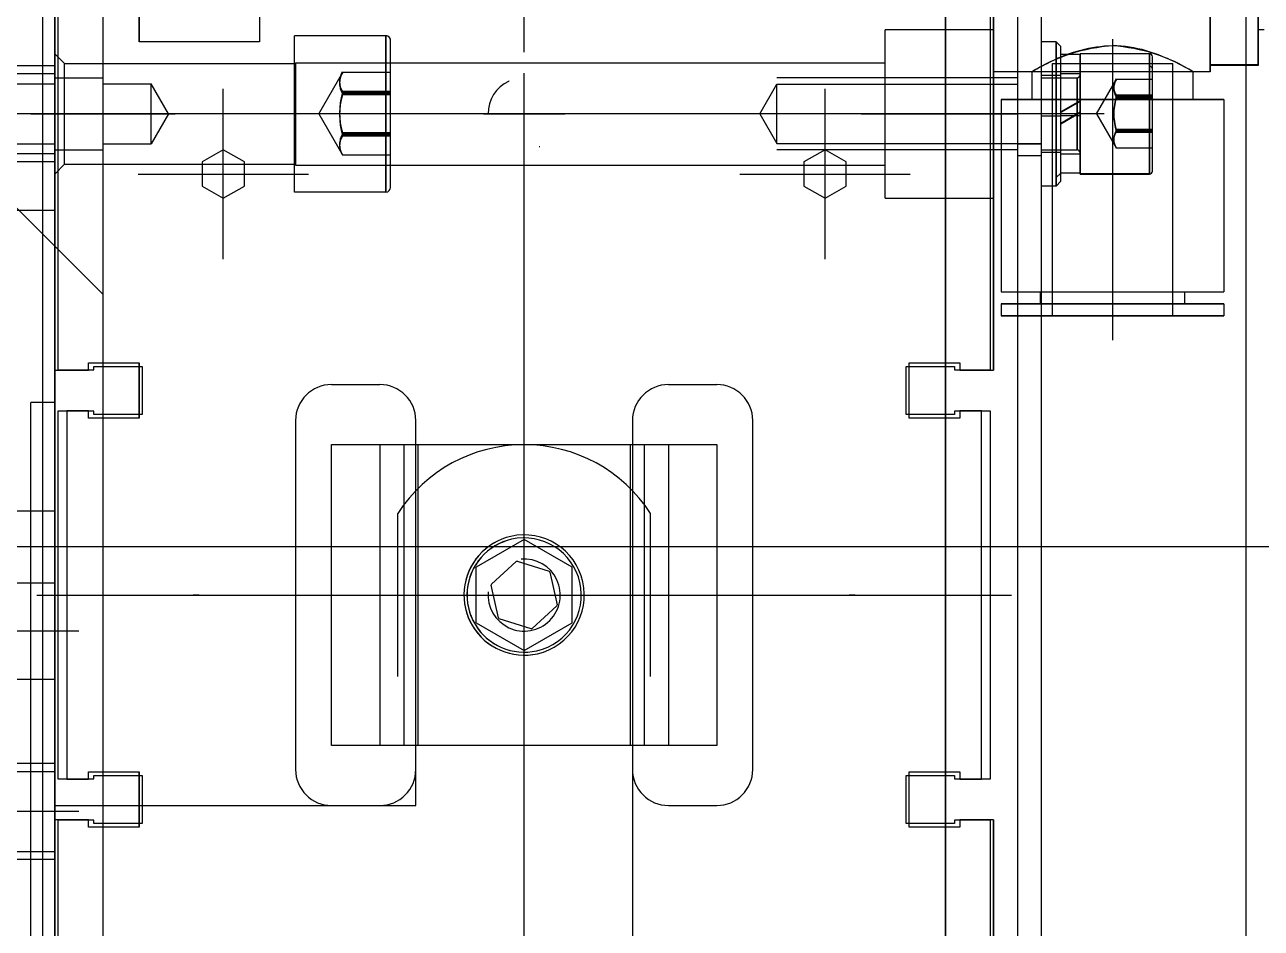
# Model space of a CAD drawing. Extents: x 250 to 718, y 586 to 1448.
# Drawn here: x 503.5 to 606.3, y 1203.5 to 1278.6 of the extents above; entities that cross this region are included whole.
import ezdxf

# ---------------------------------------------------------------- set-up
doc = ezdxf.new("R2010")
doc.units = 0
doc.layers.get('0').update_dxf_attribs({"linetype": 'CONTINUOUS'})
for name, color, linetype in [('中心线', 1, 'CONTINUOUS'), ('双点划线', 30, 'CONTINUOUS'), ('虚线', 5, 'CONTINUOUS'), ('辅助线', 8, 'CONTINUOUS')]:
    doc.layers.add(name, color=color, linetype=linetype)

msp = doc.modelspace()

# ---------------------------------------------------------------- linework, layer by layer
for p, q in [((584.009145, 1249.87633), (584.009145, 1310.67633)), ((506.009145, 1299.87633), (506.009145, 1109.17633)), ((602.009145, 1297.67633), (602.009145, 1274.67633)), ((606.009145, 1297.14603), (606.009145, 1275.20663)), ((513.009145, 1280.67633), (513.009145, 1277.17633)), ((523.009145, 1280.67633), (523.009145, 1277.17633)), ((606.509145, 1278.17633), (606.009145, 1278.17633)), ((523.009145, 1277.17633), (513.009145, 1277.17633)), ((593.909145, 1276.82963), (593.909145, 1254.37633)), ((606.009145, 1275.20663), (602.009145, 1275.20663)), ((587.209145, 1274.67633), (584.009145, 1274.67633)), ((586.009145, 1274.67633), (586.009145, 1272.37633)), ((587.209145, 1272.37633), (587.209145, 1274.67633)), ((602.009145, 1274.67633), (600.609145, 1274.67633)), ((600.609145, 1272.37633), (600.609145, 1274.67633)), ((584.659145, 1272.37633), (603.159145, 1272.37633)), ((584.659145, 1272.37633), (584.659145, 1256.37633)), ((603.159145, 1272.37633), (603.159145, 1256.37633)), ((542.509145, 1271.17633), (547.509145, 1271.17633)), ((584.659145, 1256.37633), (603.159145, 1256.37633)), ((586.009145, 1256.37633), (586.009145, 1255.37633)), ((587.909145, 1255.37633), (587.909145, 1256.37633)), ((599.909145, 1255.37633), (599.909145, 1256.37633)), ((584.659145, 1255.37633), (603.159145, 1255.37633)), ((584.659145, 1255.37633), (584.659145, 1254.37633)), ((603.159145, 1255.37633), (603.159145, 1254.37633)), ((584.659145, 1254.37633), (603.159145, 1254.37633)), ((586.009145, 1254.37633), (586.009145, 1150.17633)), ((588.009145, 1150.17633), (588.009145, 1254.37633)), ((508.809145, 1249.87633), (508.809145, 1250.47633)), ((508.809145, 1250.47633), (513.009145, 1250.47633)), ((513.009145, 1250.47633), (513.009145, 1245.87633)), ((577.009145, 1250.47633), (581.209145, 1250.47633)), ((577.009145, 1245.87633), (577.009145, 1250.47633)), ((581.209145, 1250.47633), (581.209145, 1249.87633)), ((506.009145, 1249.87633), (508.809145, 1249.87633)), ((508.809145, 1249.89633), (509.259145, 1249.89633)), ((509.259145, 1249.89633), (509.259145, 1250.17633)), ((509.259145, 1250.17633), (513.009145, 1250.17633)), ((510.009145, 1250.17633), (510.009145, 1246.17633)), ((577.009145, 1250.17633), (580.759145, 1250.17633)), ((580.009145, 1250.17633), (580.009145, 1246.17633)), ((580.759145, 1250.17633), (580.759145, 1249.89633)), ((580.759145, 1249.89633), (581.209145, 1249.89633)), ((580.759145, 1249.89633), (581.209145, 1249.89633)), ((581.209145, 1249.87633), (584.009145, 1249.87633)), ((506.259145, 1246.45633), (506.259145, 1215.89633)), ((507.009145, 1246.45633), (506.259145, 1246.45633)), ((507.009145, 1246.47633), (507.009145, 1215.87633)), ((508.809145, 1246.47633), (507.009145, 1246.47633)), ((508.809145, 1245.87633), (508.809145, 1246.47633)), ((509.259145, 1246.45633), (508.809145, 1246.45633)), ((509.259145, 1246.17633), (509.259145, 1246.45633)), ((581.209145, 1246.45633), (580.759145, 1246.45633)), ((580.759145, 1246.45633), (580.759145, 1246.17633)), ((583.009145, 1246.47633), (581.209145, 1246.47633)), ((581.209145, 1246.47633), (581.209145, 1245.87633)), ((583.009145, 1215.87633), (583.009145, 1246.47633)), ((583.759145, 1246.45633), (583.009145, 1246.45633)), ((583.759145, 1215.89633), (583.759145, 1246.45633)), ((513.009145, 1245.87633), (508.809145, 1245.87633)), ((513.009145, 1246.17633), (509.259145, 1246.17633)), ((580.759145, 1246.17633), (577.009145, 1246.17633)), ((581.209145, 1245.87633), (577.009145, 1245.87633)), ((518.009145, 1231.17633), (517.509145, 1231.17633)), ((572.509145, 1231.17633), (572.009145, 1231.17633)), ((506.259145, 1215.89633), (507.009145, 1215.89633)), ((507.009145, 1215.87633), (508.809145, 1215.87633)), ((508.809145, 1216.47633), (513.009145, 1216.47633)), ((508.809145, 1215.87633), (508.809145, 1216.47633)), ((508.809145, 1215.89633), (509.259145, 1215.89633)), ((509.259145, 1216.17633), (513.009145, 1216.17633)), ((509.259145, 1215.89633), (509.259145, 1216.17633)), ((510.009145, 1216.17633), (510.009145, 1212.17633)), ((513.009145, 1216.47633), (513.009145, 1211.87633)), ((577.009145, 1216.47633), (581.209145, 1216.47633)), ((577.009145, 1211.87633), (577.009145, 1216.47633)), ((577.009145, 1216.17633), (580.759145, 1216.17633)), ((580.009145, 1216.17633), (580.009145, 1212.17633)), ((580.759145, 1216.17633), (580.759145, 1215.89633)), ((580.759145, 1215.89633), (581.209145, 1215.89633)), ((580.759145, 1215.89633), (581.209145, 1215.89633)), ((581.209145, 1216.47633), (581.209145, 1215.87633)), ((581.209145, 1215.87633), (583.009145, 1215.87633)), ((583.009145, 1215.89633), (583.759145, 1215.89633)), ((506.009145, 1213.67633), (510.009145, 1213.67633)), ((508.809145, 1212.47633), (506.009145, 1212.47633)), ((508.809145, 1211.87633), (508.809145, 1212.47633)), ((509.259145, 1212.45633), (508.809145, 1212.45633)), ((509.259145, 1212.17633), (509.259145, 1212.45633)), ((581.209145, 1212.45633), (580.759145, 1212.45633)), ((580.759145, 1212.45633), (580.759145, 1212.17633)), ((584.009145, 1212.47633), (581.209145, 1212.47633)), ((581.209145, 1212.47633), (581.209145, 1211.87633)), ((584.009145, 1182.72683), (584.009145, 1212.47633)), ((513.009145, 1211.87633), (508.809145, 1211.87633)), ((513.009145, 1212.17633), (509.259145, 1212.17633)), ((580.759145, 1212.17633), (577.009145, 1212.17633)), ((581.209145, 1211.87633), (577.009145, 1211.87633))]:
    msp.add_line(p, q)
for centre, radius, start, end in [((594.857745, 1262.37813), 14.4826, 93.7556, 121.8785), ((592.959545, 1262.37503), 14.4858, 58.1243, 86.2416), ((593.820845, 1266.45893), 10.3711, 73.9229, 89.5124), ((598.200445, 1256.00793), 21.6623, 115.845, 118.8685), ((545.009145, 1271.17633), 3, 114.7565, 114.7565), ((545.009145, 1271.17633), 3, 114.7565, 114.7565), ((545.009145, 1271.17633), 3, 114.7565, 114.7565), ((545.009145, 1271.17633), 3, 115.5939, 180), ((545.009145, 1271.17633), 3, 115.5939, 180), ((545.009145, 1271.17633), 3, 115.5939, 180), ((545.009145, 1271.17633), 2.5, 0, 0), ((545.009145, 1271.17633), 2.5, 0, 0), ((545.009145, 1231.17633), 32.5, 180, 180), ((545.009145, 1231.17633), 32.5, 180, 180), ((545.009145, 1231.17633), 30, 180, 180), ((545.009145, 1231.17633), 30, 180, 180), ((545.009145, 1231.17633), 27.5, 180, 180), ((545.009145, 1231.17633), 27, 180, 180)]:
    msp.add_arc(centre, radius, start, end)
at = {"layer": '中心线'}
for p, q in [((545.009145, 1276.30133), (545.009145, 1310.05133)), ((593.909145, 1277.37633), (593.909145, 1252.37633)), ((545.009145, 1267.80133), (545.009145, 1274.55133)), ((545.009145, 1267.80133), (545.009145, 1274.55133)), ((545.009145, 1267.80133), (545.009145, 1274.55133)), ((520.009145, 1259.08883), (520.009145, 1273.26383)), ((570.009145, 1259.08883), (570.009145, 1273.26383)), ((508.009145, 1271.17633), (484.009145, 1271.17633)), ((508.009145, 1271.17633), (484.009145, 1271.17633)), ((508.009145, 1271.17633), (484.009145, 1271.17633)), ((504.009145, 1271.17633), (516.009145, 1271.17633)), ((577.009145, 1271.17633), (504.821145, 1271.17633)), ((577.009145, 1271.17633), (504.821145, 1271.17633)), ((541.634145, 1271.17633), (548.384145, 1271.17633)), ((541.634145, 1271.17633), (548.384145, 1271.17633)), ((541.634145, 1271.17633), (548.384145, 1271.17633)), ((545.009145, 1190.67633), (545.009145, 1271.67633)), ((588.009145, 1271.17633), (564.009145, 1271.17633)), ((573.009145, 1271.17633), (586.009145, 1271.17633)), ((573.009145, 1271.17633), (586.009145, 1271.17633)), ((590.009145, 1271.17633), (584.009145, 1271.17633)), ((591.609145, 1271.17633), (586.009145, 1271.17633)), ((593.209145, 1271.17633), (587.609145, 1271.17633)), ((512.921645, 1266.17633), (527.096645, 1266.17633)), ((562.921645, 1266.17633), (577.096645, 1266.17633)), ((545.009145, 1214.30133), (545.009145, 1248.05133)), ((545.009145, 1217.00133), (545.009145, 1245.35133)), ((545.009145, 1226.45133), (545.009145, 1235.90133)), ((545.009145, 1226.45133), (545.009145, 1235.90133)), ((545.009145, 1227.12633), (545.009145, 1235.22633)), ((545.009145, 1227.12633), (545.009145, 1235.22633)), ((504.509145, 1231.17633), (585.509145, 1231.17633)), ((528.134145, 1231.17633), (561.884145, 1231.17633)), ((530.834145, 1231.17633), (559.184145, 1231.17633)), ((540.284145, 1231.17633), (549.734145, 1231.17633)), ((540.284145, 1231.17633), (549.734145, 1231.17633)), ((540.959145, 1231.17633), (549.059145, 1231.17633)), ((540.959145, 1231.17633), (549.059145, 1231.17633)), ((508.009145, 1228.17633), (484.009145, 1228.17633)), ((508.009145, 1213.17633), (484.009145, 1213.17633))]:
    msp.add_line(p, q, dxfattribs=at)
at = {"layer": '双点划线'}
for p, q in [((586.009145, 1312.17633), (586.009145, 1150.17633)), ((588.009145, 1150.17633), (588.009145, 1312.17633)), ((510.009145, 1310.17633), (510.009145, 1152.17633)), ((580.009145, 1310.17633), (580.009145, 1152.17633)), ((486.009145, 1280.17633), (510.009145, 1256.17633)), ((589.209145, 1277.17633), (588.009145, 1277.17633)), ((589.609145, 1276.77633), (589.209145, 1277.17633)), ((589.209145, 1265.17633), (589.209145, 1277.17633)), ((589.609145, 1265.57633), (589.609145, 1276.77633)), ((591.209145, 1266.17633), (591.209145, 1276.17633)), ((596.959145, 1276.17383), (591.209145, 1276.17383)), ((596.959145, 1276.17383), (596.959145, 1276.17633)), ((596.959145, 1276.17633), (596.959145, 1276.17383)), ((596.959145, 1276.17383), (596.959145, 1276.17633)), ((596.959145, 1276.17633), (596.959145, 1276.17383)), ((596.959145, 1275.12563), (596.959145, 1276.17383)), ((596.959145, 1275.12563), (596.959145, 1276.17383)), ((591.209145, 1276.11633), (589.609145, 1276.11633)), ((597.209145, 1266.42633), (597.209145, 1275.92633)), ((596.959145, 1266.17633), (596.959145, 1275.12563)), ((596.959145, 1266.17633), (596.959145, 1275.12563)), ((591.209145, 1271.01883), (589.609145, 1271.01883)), ((589.209145, 1270.98503), (588.009145, 1270.98503)), ((589.609145, 1270.99773), (589.209145, 1270.98503)), ((588.009145, 1268.67633), (586.009145, 1268.67633)), ((589.609145, 1266.23973), (589.209145, 1265.88713)), ((591.209145, 1266.23633), (589.609145, 1266.23633)), ((596.959145, 1266.17883), (591.209145, 1266.17883)), ((596.959145, 1266.17883), (596.959145, 1266.17633)), ((596.959145, 1266.17883), (596.959145, 1266.17633)), ((589.209145, 1265.17633), (588.009145, 1265.17633)), ((589.609145, 1265.57633), (589.209145, 1265.17633))]:
    msp.add_line(p, q, dxfattribs=at)
msp.add_lwpolyline([(597.209145, 1274.92813), (597.190145, 1275.00373), (597.135945, 1275.06783), (597.054845, 1275.11063), (596.959145, 1275.12563)], dxfattribs=at)
msp.add_lwpolyline([(597.209145, 1274.92813), (597.190145, 1275.00373), (597.135945, 1275.06783), (597.054845, 1275.11063), (596.959145, 1275.12563)], dxfattribs=at)
for centre, radius, start, end in [((596.959145, 1275.92393), 0.2499, 0, 90), ((596.959145, 1275.92393), 0.2499, 0, 90), ((596.959145, 1266.42873), 0.2499, 270, 0), ((596.959145, 1266.42873), 0.2499, 270, 0), ((545.009145, 1231.17633), 31.5, 180, 180)]:
    msp.add_arc(centre, radius, start, end, dxfattribs=at)
at = {"layer": '虚线'}
for p, q in [((586.009145, 1312.17633), (586.009145, 1150.17633)), ((588.009145, 1150.17633), (588.009145, 1312.17633)), ((510.009145, 1310.17633), (510.009145, 1152.17633)), ((580.009145, 1152.17633), (580.009145, 1310.17633)), ((584.009145, 1310.67633), (584.009145, 1249.87633)), ((506.259145, 1309.92633), (506.259145, 1249.89633)), ((583.759145, 1249.89633), (583.759145, 1309.92633)), ((506.009145, 951.17633), (506.009145, 1299.87633)), ((602.009145, 1274.67633), (602.009145, 1297.67633)), ((606.009145, 1275.20663), (606.009145, 1297.14603)), ((513.009145, 1277.17633), (513.009145, 1280.67633)), ((523.009145, 1280.67633), (523.009145, 1277.17633)), ((486.009145, 1280.17633), (510.009145, 1256.17633)), ((533.515145, 1277.67633), (525.915145, 1277.67633)), ((525.915145, 1264.67633), (525.915145, 1277.67633)), ((533.515145, 1277.67333), (533.515145, 1277.67633)), ((533.515145, 1277.67633), (533.515145, 1264.67933)), ((533.515145, 1277.67633), (533.515145, 1264.67933)), ((533.515145, 1277.67333), (533.515145, 1277.67633)), ((533.515145, 1277.67633), (533.515145, 1264.67943)), ((533.515145, 1277.67323), (533.515145, 1277.67633)), ((533.515145, 1277.67633), (533.515145, 1264.67943)), ((533.515145, 1277.67323), (533.515145, 1277.67633)), ((533.515145, 1277.52223), (533.515145, 1277.67333)), ((533.515145, 1277.52223), (533.515145, 1277.67333)), ((533.515145, 1277.52163), (533.515145, 1277.67323)), ((533.515145, 1277.52163), (533.515145, 1277.67323)), ((533.515145, 1264.67633), (533.515145, 1277.52223)), ((533.515145, 1264.67633), (533.515145, 1277.52223)), ((533.515145, 1264.67633), (533.515145, 1277.52163)), ((533.515145, 1264.67633), (533.515145, 1277.52163)), ((533.915145, 1265.07633), (533.915145, 1277.27633)), ((584.009145, 1278.17633), (575.009145, 1278.17633)), ((575.009145, 1264.17633), (575.009145, 1278.17633)), ((506.821145, 1275.36433), (506.009145, 1276.17633)), ((523.009145, 1277.17633), (513.009145, 1277.17633)), ((589.209145, 1277.17633), (588.009145, 1277.17633)), ((589.209145, 1277.17633), (589.209145, 1265.17633)), ((589.609145, 1276.77633), (589.209145, 1277.17633)), ((589.609145, 1265.57633), (589.609145, 1276.77633)), ((596.959145, 1276.17633), (591.209145, 1276.17633)), ((591.209145, 1276.17633), (591.209145, 1266.17633)), ((596.959145, 1276.17383), (596.959145, 1276.17633)), ((596.959145, 1276.17633), (596.959145, 1266.17883)), ((596.959145, 1276.17633), (596.959145, 1266.17883)), ((596.959145, 1276.17383), (596.959145, 1276.17633)), ((596.959145, 1275.12563), (596.959145, 1276.17383)), ((596.959145, 1275.12563), (596.959145, 1276.17383)), ((506.009145, 1275.17633), (486.009145, 1275.17633)), ((506.009145, 1275.17633), (486.009145, 1275.17633)), ((506.821145, 1266.98833), (506.821145, 1275.36433)), ((506.821145, 1275.36433), (526.009145, 1275.36433)), ((526.009145, 1275.42633), (526.009145, 1266.92633)), ((526.009145, 1275.42633), (575.009145, 1275.42633)), ((588.909145, 1254.37633), (588.909145, 1275.37633)), ((588.909145, 1275.37633), (598.909145, 1275.37633)), ((588.909145, 1275.36433), (598.909145, 1275.36433)), ((591.209145, 1276.11633), (589.609145, 1276.11633)), ((597.209145, 1266.42633), (597.209145, 1275.92633)), ((598.909145, 1254.37633), (598.909145, 1275.37633)), ((606.009145, 1275.24843), (602.009145, 1275.24843)), ((506.009145, 1274.49983), (486.009145, 1274.49983)), ((506.009145, 1274.17633), (510.009145, 1274.17633)), ((527.937345, 1271.18213), (529.900545, 1274.58253)), ((529.915145, 1274.60753), (529.915145, 1274.60403)), ((533.915145, 1274.60753), (529.915145, 1274.60753)), ((586.009145, 1274.17633), (566.009145, 1274.17633)), ((600.609145, 1274.67633), (584.009145, 1274.67633)), ((589.609145, 1274.37633), (588.009145, 1274.37633)), ((588.009145, 1274.17633), (590.959145, 1274.17633)), ((591.209145, 1274.51633), (589.609145, 1274.51633)), ((590.959145, 1274.17633), (590.959145, 1273.49303)), ((590.959145, 1269.65483), (590.959145, 1274.17633)), ((590.959145, 1274.17633), (590.959145, 1273.49303)), ((590.959145, 1269.65483), (590.959145, 1274.17633)), ((596.959145, 1266.17633), (596.959145, 1275.12563)), ((596.959145, 1266.17633), (596.959145, 1275.12563)), ((486.009145, 1273.67633), (506.009145, 1273.67633)), ((510.009145, 1273.67633), (514.009145, 1273.67633)), ((514.009145, 1268.67633), (514.009145, 1273.67633)), ((515.452545, 1271.17633), (514.009145, 1273.67633)), ((564.589745, 1271.17633), (566.009145, 1273.63483)), ((566.009145, 1273.63483), (586.009145, 1273.63483)), ((566.009145, 1268.71783), (566.009145, 1273.63483)), ((590.959145, 1273.49303), (590.959145, 1272.69783)), ((590.959145, 1273.49303), (590.959145, 1272.69783)), ((592.559845, 1271.18123), (594.194445, 1274.01233)), ((594.209145, 1274.03743), (594.209145, 1274.03463)), ((597.209145, 1274.03743), (594.209145, 1274.03743)), ((529.915145, 1273.03083), (529.915145, 1272.93213)), ((533.915145, 1273.02963), (529.915145, 1273.02963)), ((533.915145, 1272.93213), (529.915145, 1272.93213)), ((529.915145, 1272.85173), (529.915145, 1272.74953)), ((533.915145, 1272.85173), (529.915145, 1272.85173)), ((533.915145, 1272.75073), (529.915145, 1272.75073)), ((603.159145, 1272.37633), (584.659145, 1272.37633)), ((591.209145, 1272.25433), (589.609145, 1271.33383)), ((591.209145, 1272.20193), (589.609145, 1271.28283)), ((590.959145, 1272.69783), (590.959145, 1268.17633)), ((590.959145, 1272.69783), (590.959145, 1268.17633)), ((594.209145, 1272.72283), (594.209145, 1272.64753)), ((597.209145, 1272.72283), (594.209145, 1272.72283)), ((597.209145, 1272.64753), (594.209145, 1272.64753)), ((594.209145, 1272.56623), (594.209145, 1272.48813)), ((597.209145, 1272.56623), (594.209145, 1272.56623)), ((597.209145, 1272.48813), (594.209145, 1272.48813)), ((515.452545, 1271.17633), (514.009145, 1268.67633)), ((527.937345, 1271.17053), (527.937345, 1271.18213)), ((527.937345, 1271.17053), (529.900545, 1267.77013)), ((564.589745, 1271.17633), (566.009145, 1268.71783)), ((589.609145, 1270.40783), (591.209145, 1271.33383)), ((589.609145, 1270.35543), (591.209145, 1271.28283)), ((592.559845, 1271.18123), (592.559845, 1271.17143)), ((592.559845, 1271.17143), (594.194445, 1268.34033)), ((529.915145, 1269.60313), (529.915145, 1269.50093)), ((533.915145, 1269.60193), (529.915145, 1269.60193)), ((533.915145, 1269.50093), (529.915145, 1269.50093)), ((529.915145, 1269.42053), (529.915145, 1269.32183)), ((533.915145, 1269.42053), (529.915145, 1269.42053)), ((533.915145, 1269.32303), (529.915145, 1269.32303)), ((590.959145, 1268.17633), (590.959145, 1269.65483)), ((590.959145, 1268.17633), (590.959145, 1269.65483)), ((594.209145, 1269.86453), (594.209145, 1269.78643)), ((597.209145, 1269.86453), (594.209145, 1269.86453)), ((597.209145, 1269.78643), (594.209145, 1269.78643)), ((594.209145, 1269.70513), (594.209145, 1269.62983)), ((597.209145, 1269.70513), (594.209145, 1269.70513)), ((597.209145, 1269.62983), (594.209145, 1269.62983)), ((426.009145, 1268.67633), (506.009145, 1268.67633)), ((506.009145, 1268.17633), (510.009145, 1268.17633)), ((510.009145, 1268.67633), (514.009145, 1268.67633)), ((520.009145, 1268.19703), (518.259145, 1267.18673)), ((521.759145, 1267.18673), (520.009145, 1268.19703)), ((566.009145, 1268.71783), (586.009145, 1268.71783)), ((586.009145, 1268.17633), (566.009145, 1268.17633)), ((570.009145, 1268.19703), (568.259145, 1267.18673)), ((571.759145, 1267.18673), (570.009145, 1268.19703)), ((586.009145, 1268.67633), (588.009145, 1268.67633)), ((588.009145, 1268.17633), (590.959145, 1268.17633)), ((589.609145, 1267.97633), (588.009145, 1267.97633)), ((594.209145, 1268.31803), (594.209145, 1268.31523)), ((597.209145, 1268.31523), (594.209145, 1268.31523)), ((506.009145, 1267.85283), (486.009145, 1267.85283)), ((506.009145, 1267.17633), (486.009145, 1267.17633)), ((506.009145, 1267.17633), (486.009145, 1267.17633)), ((506.821145, 1266.98833), (506.009145, 1266.17633)), ((506.821145, 1266.98833), (526.009145, 1266.98833)), ((518.259145, 1267.18673), (518.259145, 1265.16593)), ((521.759145, 1265.16593), (521.759145, 1267.18673)), ((526.009145, 1266.92633), (575.009145, 1266.92633)), ((529.915145, 1267.74863), (529.915145, 1267.74513)), ((533.915145, 1267.74863), (529.915145, 1267.74863)), ((568.259145, 1267.18673), (568.259145, 1265.16593)), ((571.759145, 1265.16593), (571.759145, 1267.18673)), ((588.009145, 1267.67633), (586.009145, 1267.67633)), ((591.209145, 1267.83633), (589.609145, 1267.83633)), ((591.209145, 1266.23633), (589.609145, 1266.23633)), ((591.209145, 1266.17633), (596.959145, 1266.17633)), ((596.959145, 1266.17883), (596.959145, 1266.17633)), ((596.959145, 1266.17883), (596.959145, 1266.17633)), ((518.259145, 1265.16593), (520.009145, 1264.15563)), ((520.009145, 1264.15563), (521.759145, 1265.16593)), ((568.259145, 1265.16593), (570.009145, 1264.15563)), ((570.009145, 1264.15563), (571.759145, 1265.16593)), ((589.209145, 1265.17633), (588.009145, 1265.17633)), ((589.609145, 1265.57633), (589.209145, 1265.17633)), ((533.515145, 1264.67633), (525.915145, 1264.67633)), ((533.515145, 1264.67943), (533.515145, 1264.67633)), ((533.515145, 1264.67943), (533.515145, 1264.67633)), ((533.515145, 1264.67933), (533.515145, 1264.67633)), ((533.515145, 1264.67933), (533.515145, 1264.67633)), ((575.009145, 1264.17633), (584.009145, 1264.17633)), ((426.009145, 1263.17633), (506.009145, 1263.17633)), ((584.659145, 1256.37633), (603.159145, 1256.37633)), ((603.159145, 1255.37633), (584.659145, 1255.37633)), ((603.159145, 1254.37633), (584.659145, 1254.37633)), ((508.809145, 1249.87633), (508.809145, 1250.47633)), ((508.809145, 1250.47633), (513.009145, 1250.47633)), ((513.009145, 1245.87633), (513.009145, 1250.47633)), ((577.009145, 1250.47633), (581.209145, 1250.47633)), ((577.009145, 1245.87633), (577.009145, 1250.47633)), ((581.209145, 1250.47633), (581.209145, 1249.87633)), ((506.009145, 1249.87633), (508.809145, 1249.87633)), ((506.259145, 1249.89633), (509.259145, 1249.89633)), ((506.259145, 1249.89633), (508.809145, 1249.89633)), ((509.259145, 1250.17633), (513.259145, 1250.17633)), ((509.259145, 1249.89633), (509.259145, 1250.17633)), ((513.259145, 1250.17633), (513.259145, 1246.17633)), ((576.759145, 1246.17633), (576.759145, 1250.17633)), ((576.759145, 1250.17633), (580.759145, 1250.17633)), ((580.759145, 1250.17633), (580.759145, 1249.89633)), ((580.759145, 1249.89633), (583.759145, 1249.89633)), ((581.209145, 1249.87633), (584.009145, 1249.87633)), ((529.009145, 1248.67633), (533.009145, 1248.67633)), ((557.009145, 1248.67633), (561.009145, 1248.67633)), ((504.009145, 1147.17633), (504.009145, 1247.17633)), ((506.009145, 1247.17633), (504.009145, 1247.17633)), ((509.259145, 1246.45633), (506.259145, 1246.45633)), ((506.259145, 1246.45633), (506.259145, 1215.89633)), ((507.009145, 1246.47633), (507.009145, 1215.87633)), ((508.809145, 1246.47633), (507.009145, 1246.47633)), ((508.809145, 1245.87633), (508.809145, 1246.47633)), ((509.259145, 1246.17633), (509.259145, 1246.45633)), ((580.759145, 1246.45633), (580.759145, 1246.17633)), ((583.759145, 1246.45633), (580.759145, 1246.45633)), ((581.209145, 1246.47633), (581.209145, 1245.87633)), ((583.009145, 1246.47633), (581.209145, 1246.47633)), ((583.009145, 1215.87633), (583.009145, 1246.47633)), ((583.759145, 1215.89633), (583.759145, 1246.45633)), ((513.009145, 1245.87633), (508.809145, 1245.87633)), ((513.259145, 1246.17633), (509.259145, 1246.17633)), ((526.009145, 1245.67633), (526.009145, 1216.67633)), ((536.009145, 1213.67633), (536.009145, 1245.67633)), ((554.009145, 1245.67633), (554.009145, 1193.67633)), ((564.009145, 1216.67633), (564.009145, 1245.67633)), ((580.759145, 1246.17633), (576.759145, 1246.17633)), ((581.209145, 1245.87633), (577.009145, 1245.87633)), ((529.009145, 1218.67633), (529.009145, 1243.67633)), ((529.009145, 1243.67633), (561.009145, 1243.67633)), ((533.009145, 1243.67633), (533.009145, 1218.67633)), ((535.009145, 1243.67633), (535.009145, 1218.67633)), ((536.163845, 1243.67633), (536.163845, 1218.67633)), ((553.854445, 1218.67633), (553.854445, 1243.67633)), ((555.009145, 1218.67633), (555.009145, 1243.67633)), ((557.009145, 1243.67633), (557.009145, 1218.67633)), ((561.009145, 1243.67633), (561.009145, 1218.67633)), ((486.009145, 1238.17633), (506.009145, 1238.17633)), ((534.509145, 1224.39403), (534.509145, 1237.95863)), ((555.509145, 1224.39403), (555.509145, 1237.95863)), ((545.009145, 1235.79513), (541.009145, 1233.48573)), ((549.009145, 1233.48573), (545.009145, 1235.79513)), ((541.009145, 1228.86693), (541.009145, 1233.48573)), ((542.289945, 1232.06763), (544.334945, 1233.95723)), ((544.421445, 1233.97683), (547.080445, 1233.15063)), ((547.140545, 1233.08553), (547.754645, 1230.36973)), ((549.009145, 1228.86693), (549.009145, 1233.48573)), ((466.009145, 1232.17633), (506.009145, 1232.17633)), ((542.877745, 1229.26713), (542.263645, 1231.98293)), ((547.728345, 1230.28503), (545.683345, 1228.39543)), ((545.596845, 1228.37583), (542.937845, 1229.20203)), ((541.009145, 1228.86693), (545.009145, 1226.55753)), ((545.009145, 1226.55753), (549.009145, 1228.86693)), ((466.009145, 1224.17633), (506.009145, 1224.17633)), ((561.009145, 1218.67633), (529.009145, 1218.67633)), ((506.009145, 1217.17633), (486.009145, 1217.17633)), ((486.009145, 1216.49983), (506.009145, 1216.49983)), ((506.259145, 1215.89633), (509.259145, 1215.89633)), ((507.009145, 1215.87633), (508.809145, 1215.87633)), ((508.809145, 1215.87633), (508.809145, 1216.47633)), ((508.809145, 1216.47633), (513.009145, 1216.47633)), ((509.259145, 1216.17633), (513.259145, 1216.17633)), ((509.259145, 1215.89633), (509.259145, 1216.17633)), ((513.009145, 1211.87633), (513.009145, 1216.47633)), ((513.259145, 1216.17633), (513.259145, 1212.17633)), ((576.759145, 1212.17633), (576.759145, 1216.17633)), ((576.759145, 1216.17633), (580.759145, 1216.17633)), ((577.009145, 1211.87633), (577.009145, 1216.47633)), ((577.009145, 1216.47633), (581.209145, 1216.47633)), ((580.759145, 1216.17633), (580.759145, 1215.89633)), ((580.759145, 1215.89633), (583.759145, 1215.89633)), ((581.209145, 1216.47633), (581.209145, 1215.87633)), ((581.209145, 1215.87633), (583.009145, 1215.87633)), ((506.009145, 1213.67633), (536.009145, 1213.67633)), ((557.009145, 1213.67633), (561.009145, 1213.67633)), ((508.809145, 1212.47633), (506.009145, 1212.47633)), ((509.259145, 1212.45633), (506.259145, 1212.45633)), ((506.259145, 1212.45633), (506.259145, 1152.42633)), ((508.809145, 1211.87633), (508.809145, 1212.47633)), ((509.259145, 1212.17633), (509.259145, 1212.45633)), ((583.759145, 1212.45633), (580.759145, 1212.45633)), ((580.759145, 1212.45633), (580.759145, 1212.17633)), ((581.209145, 1212.47633), (581.209145, 1211.87633)), ((584.009145, 1212.47633), (581.209145, 1212.47633)), ((583.759145, 1152.42633), (583.759145, 1212.45633)), ((584.009145, 1212.47633), (584.009145, 1182.72683)), ((513.009145, 1211.87633), (508.809145, 1211.87633)), ((513.259145, 1212.17633), (509.259145, 1212.17633)), ((580.759145, 1212.17633), (576.759145, 1212.17633)), ((581.209145, 1211.87633), (577.009145, 1211.87633)), ((486.009145, 1209.85283), (506.009145, 1209.85283)), ((506.009145, 1209.17633), (486.009145, 1209.17633))]:
    msp.add_line(p, q, dxfattribs=at)
msp.add_lwpolyline([(600.609145, 1274.67633), (600.609145, 1274.67633)], dxfattribs=at)
msp.add_lwpolyline([(600.609145, 1274.67633), (600.609145, 1274.67633)], dxfattribs=at)
for centre, radius, start, end in [((533.515145, 1277.27633), 0.4, 359.9994, 90.0006), ((533.515145, 1277.27633), 0.4, 0, 90), ((594.228245, 1264.91873), 11.9152, 91.5346, 117.3335), ((591.160345, 1258.76943), 18.5016, 59.2896, 72.6006), ((596.959145, 1275.92633), 0.25, 0, 90), ((531.206045, 1273.76153), 1.5422, 147.8363, 211.71), ((531.333245, 1273.72783), 1.6669, 148.29, 211.71), ((531.206045, 1273.76153), 1.5422, 147.835, 176.6331), ((531.179145, 1273.86053), 1.5127, 147.835, 176.6336), ((532.240345, 1273.23123), 2.702, 149.3602, 149.9927), ((545.009145, 1271.17633), 3, 180, 180), ((545.009145, 1271.17633), 3, 180, 180), ((545.009145, 1271.17633), 3, 180, 180), ((594.432445, 1262.55483), 14.1105, 118.3046, 120.7911), ((590.959145, 1274.42633), 0.25, 270, 0), ((531.179145, 1273.86053), 1.5127, 180.3203, 213.3432), ((545.009145, 1271.17633), 2.5, 180, 180), ((545.009145, 1271.17633), 2.5, 180, 180), ((545.009145, 1271.17633), 2.5, 180, 180), ((545.009145, 1271.17633), 2.5, 180, 180), ((545.009145, 1271.17633), 3, 114.7565, 115.5939), ((545.009145, 1271.17633), 3, 114.7565, 115.5939), ((545.009145, 1271.17633), 3, 114.7565, 115.5939), ((595.273845, 1273.33343), 1.2752, 148.2617, 211.7383), ((595.396145, 1273.30043), 1.3957, 148.2617, 211.7383), ((595.255845, 1273.41533), 1.2551, 180.3346, 213.4871), ((595.273845, 1273.33343), 1.2752, 147.8309, 176.6451), ((595.255845, 1273.41533), 1.2551, 147.8309, 176.6451), ((596.121745, 1272.89943), 2.2256, 149.2461, 149.9965), ((535.361745, 1271.26703), 5.6955, 163.0007, 196.9993), ((535.361745, 1271.26703), 5.6955, 163.0007, 196.9993), ((535.361745, 1271.08563), 5.6955, 163.0007, 196.9993), ((535.361745, 1271.08563), 5.6955, 163.0007, 196.9993), ((598.743245, 1271.25603), 4.7429, 162.9395, 197.0605), ((598.743245, 1271.09663), 4.7429, 162.9395, 197.0605), ((520.009145, 1266.17633), 5.25, 0, 0), ((520.009145, 1266.17633), 5.25, 0, 0), ((570.009145, 1266.17633), 5.25, 0, 0), ((570.009145, 1266.17633), 5.25, 0, 0), ((520.009145, 1266.17633), 4.75, 0, 0), ((520.009145, 1266.17633), 4.25, 180, 180), ((570.009145, 1266.17633), 4.75, 0, 0), ((570.009145, 1266.17633), 4.25, 180, 180), ((531.206045, 1268.59113), 1.5422, 148.29, 212.1637), ((531.206045, 1268.59113), 1.5422, 146.6568, 179.6797), ((531.333245, 1268.62483), 1.6669, 148.29, 211.71), ((531.179145, 1268.49213), 1.5127, 146.6568, 179.6797), ((595.274745, 1269.01953), 1.2761, 148.2967, 211.7033), ((595.274745, 1269.01953), 1.2761, 146.5183, 179.6597), ((595.397745, 1269.05223), 1.3971, 148.2967, 211.7033), ((531.206045, 1268.59113), 1.5422, 183.3669, 212.165), ((545.009145, 1271.17633), 3, 294.757, 295.5939), ((545.009145, 1271.17633), 3, 294.757, 295.5939), ((545.009145, 1271.17633), 3, 294.757, 295.5939), ((590.959145, 1267.92633), 0.25, 0, 90), ((595.274745, 1269.01953), 1.2761, 183.3658, 212.1583), ((596.135345, 1269.46133), 2.2414, 210.0091, 210.7539), ((532.240345, 1269.12143), 2.702, 210.0073, 210.6398), ((596.959145, 1266.42633), 0.25, 270, 0), ((533.515145, 1265.07633), 0.4, 270, 0), ((545.009145, 1231.17633), 32.5, 180, 180), ((545.009145, 1231.17633), 32.5, 180, 180), ((545.009145, 1231.17633), 32.5, 180, 180), ((545.009145, 1231.17633), 31.5, 0, 0), ((545.009145, 1231.17633), 31.5, 0, 0), ((545.009145, 1231.17633), 31.5, 0, 0), ((545.009145, 1231.17633), 30, 180, 180), ((545.009145, 1231.17633), 30, 180, 180), ((545.009145, 1231.17633), 27.5, 180, 180), ((529.009145, 1245.67633), 3, 90, 180), ((533.009145, 1245.67633), 3, 0, 90), ((557.009145, 1245.67633), 3, 90, 180), ((561.009145, 1245.67633), 3, 0, 90), ((545.009145, 1231.17633), 12.5, 0, 0), ((545.009145, 1231.17633), 12.5, 0, 0), ((545.009145, 1231.17633), 12.5, 32.8601, 147.1399), ((545.009145, 1231.17633), 10.5, 180, 180), ((545.009145, 1231.17633), 10.5, 180, 180), ((545.009145, 1231.17633), 9.5, 180, 180), ((545.009145, 1231.17633), 9, 0, 0), ((545.009145, 1231.17633), 5.5, 118.6482, 118.6482), ((545.009145, 1231.17633), 5.5, 118.6482, 118.6482), ((545.009145, 1231.17633), 5.5, 118.6482, 118.6482), ((545.009145, 1231.17633), 5.5, 118.6482, 118.6482), ((545.009145, 1231.17633), 5.5, 118.6482, 118.6482), ((545.009145, 1231.17633), 5, 282.7396, 282.7396), ((545.009145, 1231.17633), 5, 282.7396, 102.7396), ((545.009145, 1231.17633), 5, 282.7396, 102.7396), ((545.009145, 1231.17633), 5, 102.7396, 246.7396), ((545.009145, 1231.17633), 4.75, 102.7396, 246.7396), ((545.009145, 1231.17633), 4.75, 102.7396, 246.7396), ((545.009145, 1231.17633), 5, 102.7396, 138.7397), ((545.009145, 1231.17633), 4.75, 102.7396, 138.7397), ((545.009145, 1231.17633), 4.75, 102.7396, 138.7397), ((545.009145, 1231.17633), 4.75, 282.7396, 102.7396), ((545.009145, 1231.17633), 4.75, 282.7396, 102.7396), ((545.009145, 1231.17633), 4.75, 282.7396, 102.7396), ((545.009145, 1231.17633), 4.75, 282.7396, 102.7396), ((545.009145, 1231.17633), 5, 138.7397, 282.7396), ((545.009145, 1231.17633), 4.75, 138.7397, 282.7396), ((545.009145, 1231.17633), 4.75, 138.7397, 282.7396), ((545.009145, 1231.17633), 3.5, 118.6482, 118.6482), ((545.009145, 1231.17633), 3.5, 118.6482, 118.6482), ((545.009145, 1231.17633), 3.5, 118.6482, 118.6482), ((545.009145, 1231.17633), 3, 175, 95), ((545.009145, 1231.17633), 3, 175, 95), ((545.009145, 1231.17633), 2.4585, 180, 180), ((545.009145, 1231.17633), 2.4585, 180, 180), ((545.009145, 1231.17633), 2.4585, 180, 180), ((545.009145, 1231.17633), 2.8615, 101.8518, 103.6276), ((545.009145, 1231.17633), 2.8615, 101.8518, 103.6276), ((545.009145, 1231.17633), 2.8615, 41.8521, 43.6272), ((545.009145, 1231.17633), 2.8615, 41.8521, 43.6272), ((545.009145, 1231.17633), 2.8615, 161.8521, 163.6276), ((545.009145, 1231.17633), 2.8615, 161.8521, 163.6276), ((545.009145, 1231.17633), 0.0049, 131.3878, 131.3878), ((545.009145, 1231.17633), 2.8615, 341.8521, 343.6276), ((545.009145, 1231.17633), 2.8615, 341.8521, 343.6276), ((545.009145, 1231.17633), 2.8615, 221.8521, 223.6272), ((545.009145, 1231.17633), 2.8615, 221.8521, 223.6272), ((545.009145, 1231.17633), 2.8615, 281.8518, 283.6276), ((545.009145, 1231.17633), 5, 246.7396, 282.7396), ((545.009145, 1231.17633), 4.75, 246.7396, 282.7396), ((545.009145, 1231.17633), 4.75, 246.7396, 282.7396), ((529.009145, 1216.67633), 3, 180, 270), ((533.009145, 1216.67633), 3, 270, 0), ((557.009145, 1216.67633), 3, 180, 270), ((561.009145, 1216.67633), 3, 270, 0)]:
    msp.add_arc(centre, radius, start, end, dxfattribs=at)
at = {"layer": '辅助线'}
for p, q in [((505.009145, 822.67633), (505.009145, 1447.67633)), ((605.009145, 822.67633), (605.009145, 1447.67633)), ((717.509145, 1235.17633), (392.509145, 1235.17633))]:
    msp.add_line(p, q, dxfattribs=at)

doc.saveas('drawing.dxf')
